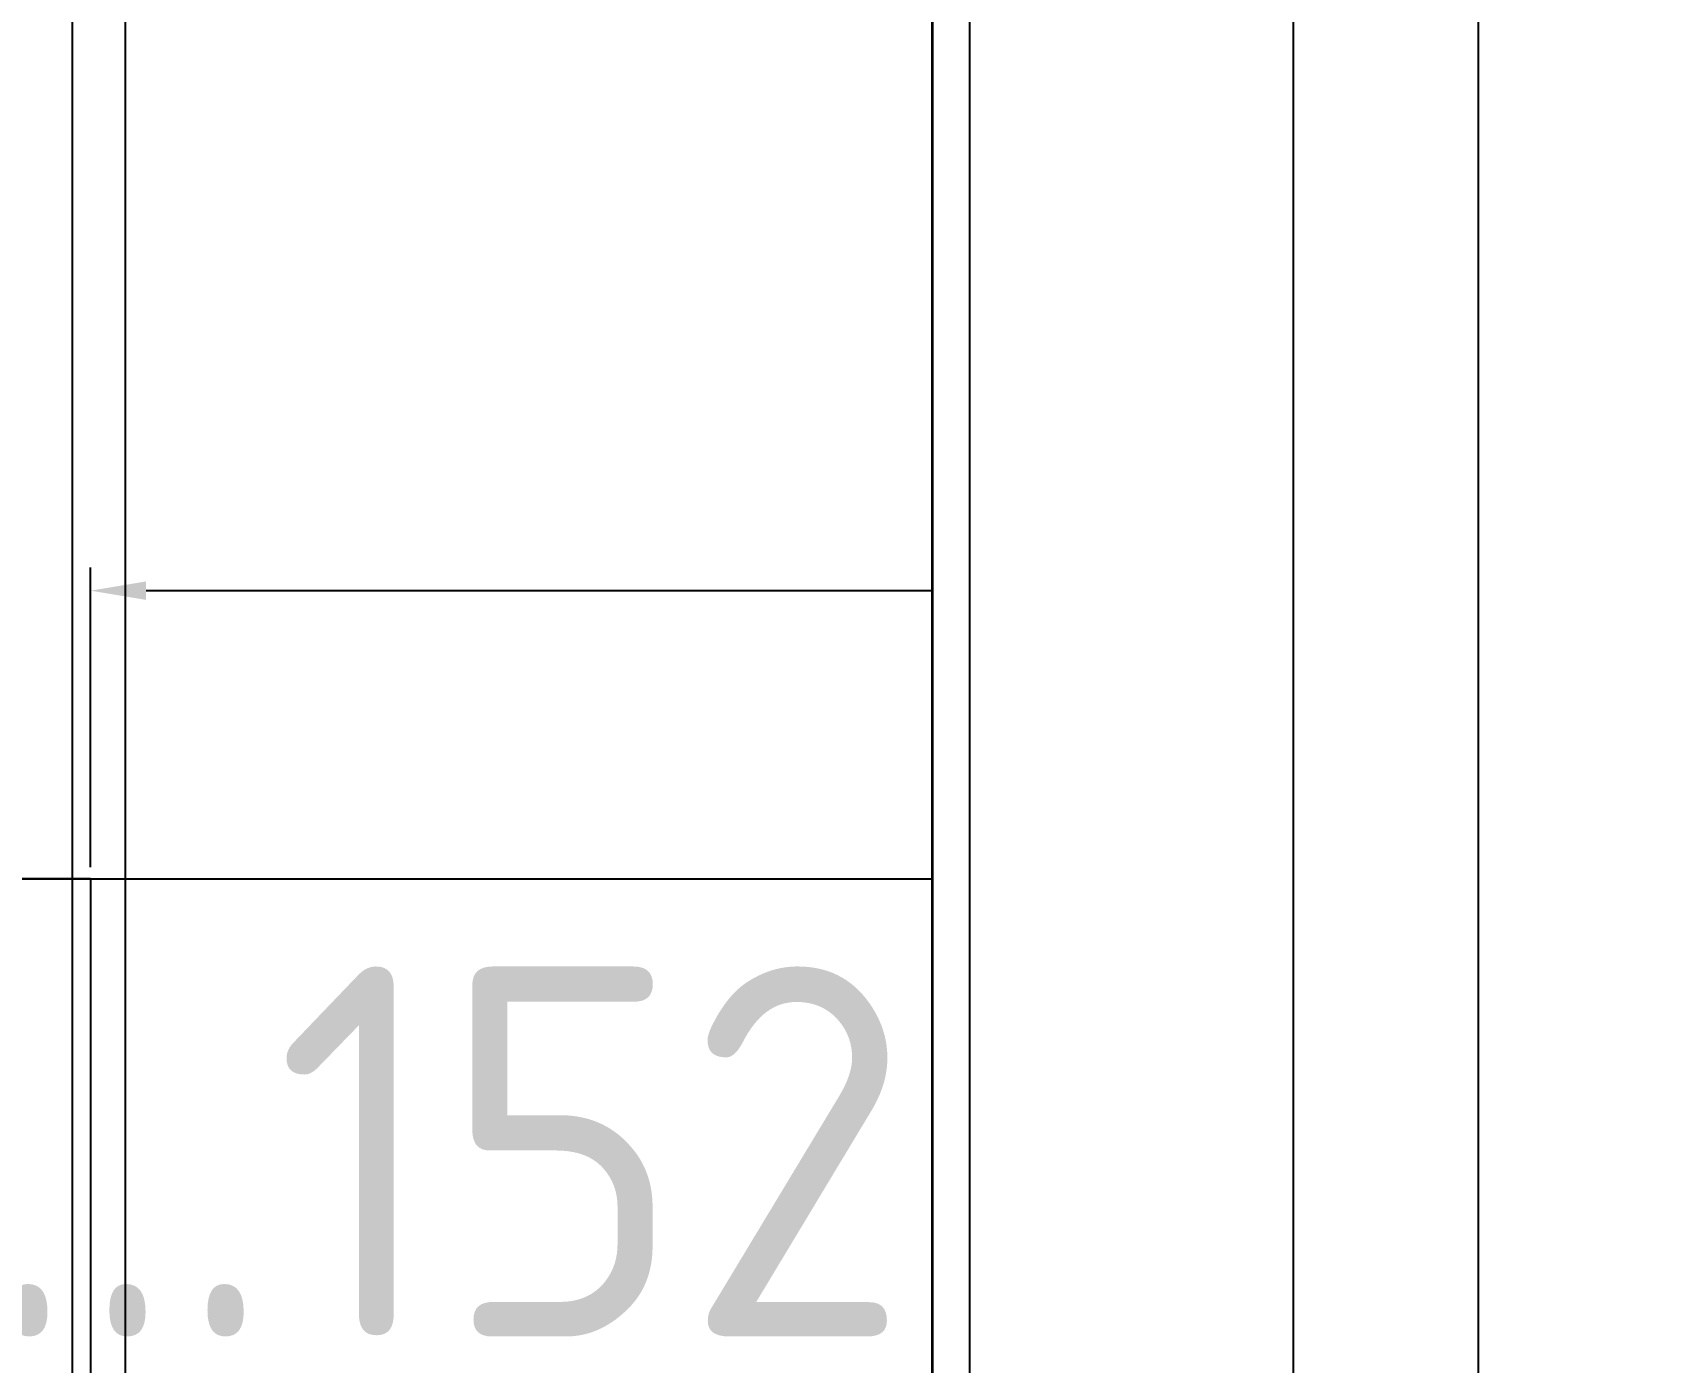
# Model space of a CAD drawing. Header units: millimetres. Extents: x 37984 to 70752, y 14140 to 37584.
# Drawn here: x 39561 to 39648.9, y 28413.3 to 28485.2 of the extents above; entities that cross this region are included whole.
import ezdxf
from ezdxf.enums import TextEntityAlignment as Align

# ---------------------------------------------------------------- set-up
doc = ezdxf.new("R2010")
doc.units = ezdxf.units.MM
doc.set_wipeout_variables(frame=1)
doc.layers.add('! NO PLOT !', color=7, linetype='Continuous', true_color=0xff75dd, plot=False)
doc.layers.add('000-PI-Oprema', color=30, linetype='Continuous', lineweight=5)
for name, color, linetype in [('000-PI-ORMAR', 2, 'Continuous'), ('000-PI_TEXT', 7, 'Continuous'), ('002-PI-Kabelska kanalica', 150, 'Continuous')]:
    doc.layers.add(name, color=color, linetype=linetype)
doc.styles.add('PI0', font='isocpeur.ttf', dxfattribs={"width": 0.9})
doc.styles.get("Standard").update_dxf_attribs({"font": 'arial.ttf'})
doc.dimstyles.new('ISO-25', dxfattribs={"dimtxt": 4, "dimasz": 3, "dimexe": 1.25, "dimexo": 0.625, "dimtad": 1, "dimtxsty": 'Standard', "dimcen": 3, "dimadec": 0, "dimazin": 0, "dimtfac": 1, "dimtmove": 0, "dimatfit": 3, "dimfxl": 1, "dimarcsym": 0})

# ---------------------------------------------------------------- blocks, each defined once
blk = doc.blocks.new('*U527')
at = {"layer": '002-PI-Kabelska kanalica'}
blk.add_line((80, -100), (80, 791), dxfattribs=at)
blk = doc.blocks.new('*U528')
at = {"layer": '002-PI-Kabelska kanalica'}
for q in [(-20, 120), (20, -100)]:
    blk.add_line((-20, -100), q, dxfattribs=at)
blk = doc.blocks.new('8606.000_montažna')
at = {"layer": '! NO PLOT !'}
blk.add_line((51182.395, 38449.418), (51182.395, 36559.418), dxfattribs=at)
blk = doc.blocks.new('*D1145')
at = {"layer": '! NO PLOT !', "color": 0, "lineweight": -2, "ltscale": 0.25, "transparency": 16777216}
for p, q in [((39564.172, 28440.029), (39564.172, 28456.233)), ((39694.172, 28440.029), (39694.172, 28456.233)), ((39567.172, 28454.983), (39691.172, 28454.983))]:
    blk.add_line(p, q, dxfattribs=at)
at = {"layer": '! NO PLOT !', "color": 0, "ltscale": 0.25, "transparency": 16777216}
for points in [[(39567.172, 28455.483), (39567.172, 28454.483), (39564.172, 28454.983)], [(39691.172, 28455.483), (39691.172, 28454.483), (39694.172, 28454.983)]]:
    blk.add_solid(points, dxfattribs=at)
at = {"layer": 'Defpoints', "color": 0, "ltscale": 0.25, "transparency": 16777216}
for p in [(39694.172, 28454.983), (39564.172, 28439.404), (39694.172, 28439.404)]:
    blk.add_point(p, dxfattribs=at)
at = {"layer": '! NO PLOT !', "color": 0, "ltscale": 0.25, "transparency": 16777216, "insert": (39629.172, 28457.651), "char_height": 4, "attachment_point": 5}
blk.add_mtext('130', dxfattribs=at)
blk = doc.blocks.new('spojnica')
at = {"layer": '! NO PLOT !', "transparency": 33554687}
blk.add_line((44768.495, 28811.504), (44768.495, 26919.404), dxfattribs=at)

msp = doc.modelspace()

# ---------------------------------------------------------------- linework, layer by layer
at = {"layer": '! NO PLOT !', "ltscale": 0.25}
msp.add_line((39564.172, 28439.404), (39675.172, 28439.404), dxfattribs=at)

# ---------------------------------------------------------------- block references
for name, p, rotation in [('*U527', (39164.172, 28519.404), 270), ('*U528', (39544.172, 28339.404), 180)]:
    msp.add_blockref(name, p, dxfattribs=dict(rotation=rotation))
at = {"layer": '000-PI-Oprema'}
for name, p in [('8606.000_montažna', (-11619.223, -9740.014)), ('spojnica', (-5202.464, -100))]:
    msp.add_blockref(name, p, dxfattribs=at)

# ---------------------------------------------------------------- texts
at = {"layer": '000-PI_TEXT', "style": 'PI0', "width": 0.9}
msp.add_text('-TC...152 05', height=20, dxfattribs=at).set_placement((39582.141, 28424.703), align=Align.MIDDLE)

# ---------------------------------------------------------------- dimensions: what is measured, and where the dimension line sits
at = {"layer": '! NO PLOT !', "ltscale": 0.25}
dim = msp.add_linear_dim(base=(39694.172, 28454.983), p1=(39564.172, 28439.404), p2=(39694.172, 28439.404), dimstyle='ISO-25', dxfattribs=at)
dim.commit()
dim.dimension.update_dxf_attribs({"geometry": '*D1145', "text_midpoint": (39629.172, 28457.651)})

# ---------------------------------------------------------------- next in the draw order: wipeouts: each hides what was drawn before it
msp.add_wipeout([(39609.672, 28763.904), (40001.672, 28763.904), (40001.672, 26766.904), (39609.672, 26766.904)]).dxf.layer = '000-PI-ORMAR'

# ---------------------------------------------------------------- next in the draw order: linework, layer by layer
at = {"layer": '! NO PLOT !'}
for p, q in [((39609.684, 28761.404), (39609.684, 26776.904)), ((39609.684, 26776.904), (39609.684, 28761.404)), ((39629.184, 28749.904), (39629.184, 26788.404)), ((39609.672, 26789.904), (39609.672, 28740.766)), ((39639.184, 28734.904), (39639.184, 26803.404))]:
    msp.add_line(p, q, dxfattribs=at)
at = {"layer": '000-PI-ORMAR'}
for p, q in [((39609.684, 28761.404), (39609.684, 26776.904)), ((39611.684, 28759.404), (39611.684, 26778.904))]:
    msp.add_line(p, q, dxfattribs=at)

doc.saveas('drawing.dxf')
